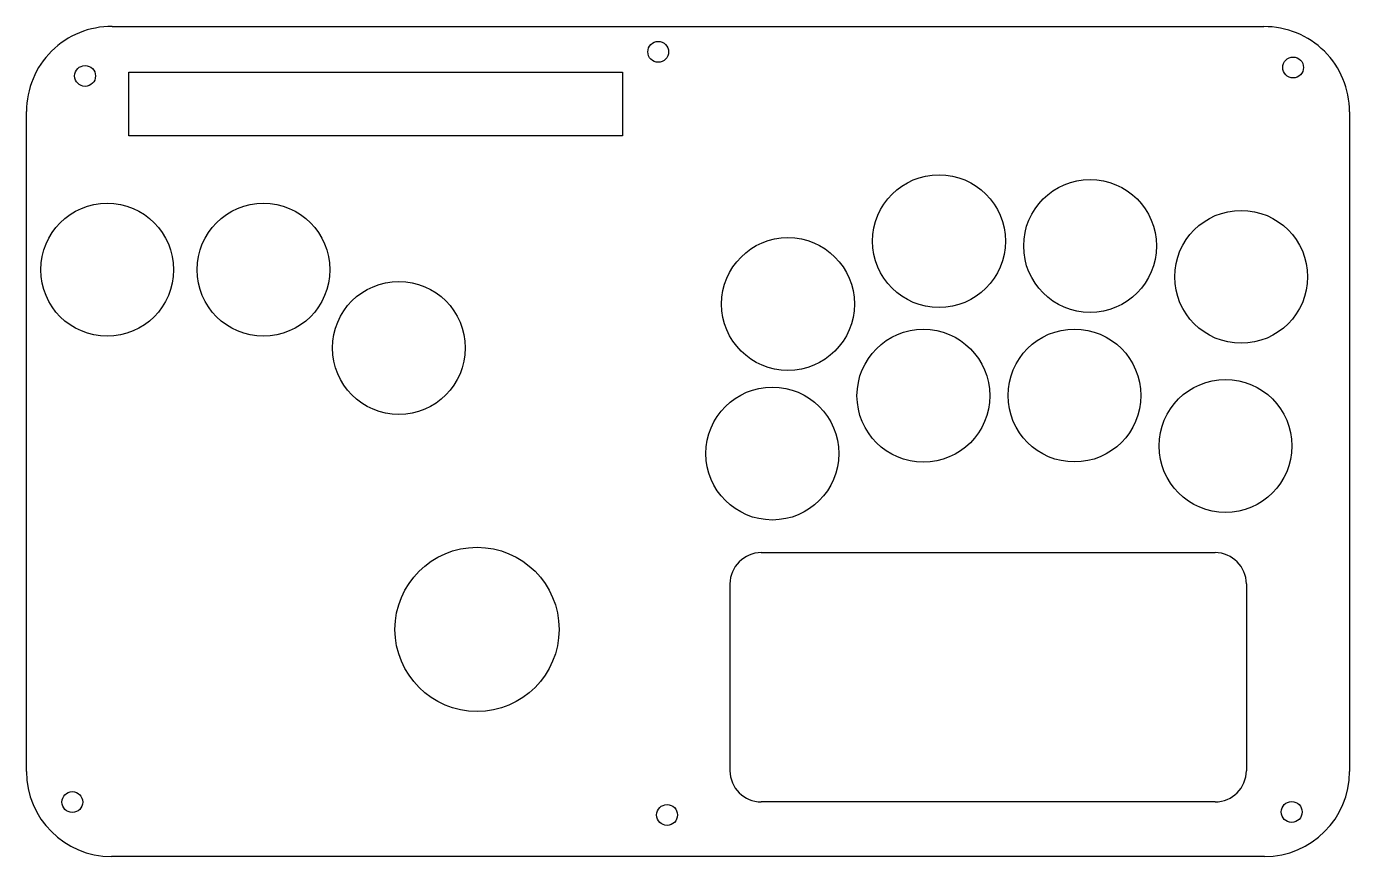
# Model space of a CAD drawing. Extents: x 24 to 278, y 27 to 186.
import ezdxf

# ---------------------------------------------------------------- set-up
doc = ezdxf.new("R2010")
doc.units = 0
doc.layers.add('View', color=7, linetype='CONTINUOUS')

msp = doc.modelspace()

# ---------------------------------------------------------------- linework, layer by layer
at = {"layer": 'View'}
for p, q in [((40.9484, 186.421), (128.914, 186.421)), ((128.914, 186.421), (156.033, 186.421)), ((156.033, 186.391), (262.028, 186.391)), ((44.1313, 177.64), (138.893, 177.64)), ((44.1313, 165.413), (44.1313, 177.64)), ((138.893, 177.64), (138.893, 165.413)), ((24.4915, 43.4835), (24.4915, 170.106)), ((278.491, 170.076), (278.491, 43.4835)), ((138.893, 165.413), (44.1313, 165.413)), ((165.551, 85.4675), (252.683, 85.4675)), ((159.551, 79.4675), (159.551, 43.6387)), ((258.683, 79.4675), (258.683, 43.6387)), ((252.683, 37.6387), (165.551, 37.6387)), ((262.176, 27.168), (40.807, 27.168))]:
    msp.add_line(p, q, dxfattribs=at)
for centre, radius in [((145.776, 181.553), 2), ((267.658, 178.557), 2), ((35.7455, 176.928), 2), ((199.684, 145.233), 12.75), ((228.684, 144.313), 12.75), ((39.9918, 139.75), 12.75), ((69.9918, 139.75), 12.75), ((257.684, 138.392), 12.75), ((170.684, 133.173), 12.75), ((95.9918, 124.75), 12.75), ((196.684, 115.573), 12.75), ((225.684, 115.613), 12.75), ((167.684, 104.483), 12.75), ((254.684, 105.942), 12.75), ((110.992, 70.7502), 15.75), ((33.3015, 37.6172), 2), ((147.471, 35.1407), 2), ((267.387, 35.7162), 2)]:
    msp.add_circle(centre, radius, dxfattribs=at)
for centre, radius, start, end in [((40.807, 170.106), 16.3155, 89.5034, -180), ((262.176, 170.076), 16.3155, 0, 90.5213), ((165.551, 79.4675), 6, 90, 180), ((252.683, 79.4675), 6, 0, 90), ((40.807, 43.4835), 16.3155, 180, -90), ((165.551, 43.6387), 6, 180, -90), ((252.683, 43.6387), 6, -90, 0), ((262.176, 43.4835), 16.3155, -90, 0)]:
    msp.add_arc(centre, radius, start, end, dxfattribs=at)

doc.saveas('drawing.dxf')
